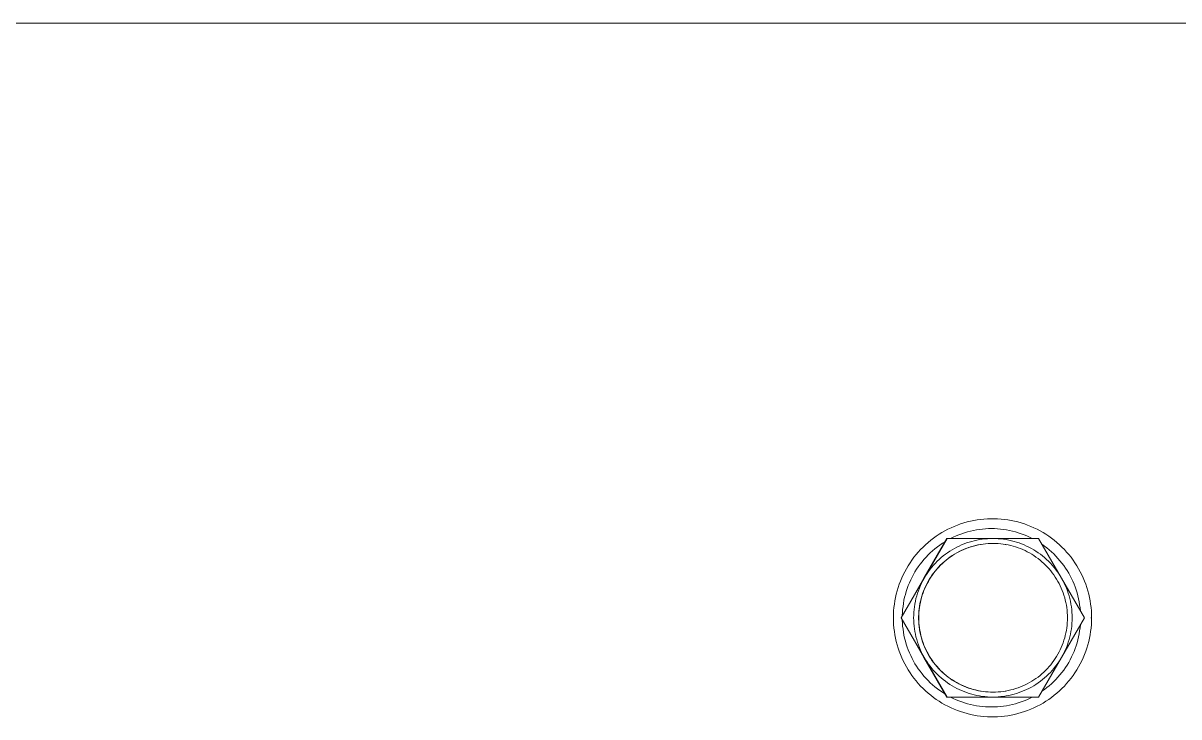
# Model space of a CAD drawing. Header units: millimetres. Extents: x -427 to 4679, y -324 to 2971.
# Drawn here: x 4067.9 to 4126.2, y 2897.7 to 2932.7 of the extents above; entities that cross this region are included whole.
import ezdxf

# ---------------------------------------------------------------- set-up
doc = ezdxf.new("R2010")
doc.units = ezdxf.units.MM
doc.layers.add('ZANO_R', color=7, linetype='Continuous', lineweight=0)

msp = doc.modelspace()

# ---------------------------------------------------------------- linework, layer by layer
at = {"layer": 'ZANO_R'}
for p, q in [((4331.81, 2932.741), (3901.816, 2932.741)), ((4115.04, 2907.416), (4115.202, 2907.475)), ((4115.202, 2907.475), (4115.367, 2907.527)), ((4115.367, 2907.527), (4115.533, 2907.574)), ((4115.533, 2907.574), (4115.7, 2907.616)), ((4115.7, 2907.616), (4115.869, 2907.651)), ((4115.869, 2907.651), (4116.039, 2907.681)), ((4116.039, 2907.681), (4116.21, 2907.705)), ((4116.21, 2907.705), (4116.382, 2907.722)), ((4116.382, 2907.722), (4116.554, 2907.734)), ((4116.554, 2907.734), (4116.727, 2907.74)), ((4116.727, 2907.74), (4116.899, 2907.74)), ((4116.899, 2907.74), (4117.072, 2907.734)), ((4117.072, 2907.734), (4117.244, 2907.722)), ((4117.244, 2907.722), (4117.416, 2907.705)), ((4117.416, 2907.705), (4117.587, 2907.681)), ((4117.587, 2907.681), (4117.757, 2907.651)), ((4117.757, 2907.651), (4117.926, 2907.616)), ((4117.926, 2907.616), (4118.093, 2907.574)), ((4118.093, 2907.574), (4118.259, 2907.527)), ((4118.259, 2907.527), (4118.424, 2907.475)), ((4118.424, 2907.475), (4118.586, 2907.416)), ((4113.973, 2906.856), (4114.116, 2906.952)), ((4114.116, 2906.952), (4114.263, 2907.042)), ((4114.263, 2907.042), (4114.413, 2907.128)), ((4114.413, 2907.128), (4114.566, 2907.208)), ((4114.566, 2907.208), (4114.722, 2907.283)), ((4114.722, 2907.283), (4114.88, 2907.352)), ((4114.88, 2907.352), (4115.04, 2907.416)), ((4114.975, 2906.872), (4115.116, 2906.93)), ((4115.116, 2906.93), (4115.259, 2906.984)), ((4115.259, 2906.984), (4115.404, 2907.032)), ((4115.404, 2907.032), (4115.551, 2907.076)), ((4115.551, 2907.076), (4115.699, 2907.114)), ((4115.699, 2907.114), (4115.848, 2907.148)), ((4115.848, 2907.148), (4115.998, 2907.176)), ((4115.998, 2907.176), (4116.15, 2907.2)), ((4116.15, 2907.2), (4116.302, 2907.218)), ((4116.302, 2907.218), (4116.454, 2907.231)), ((4116.454, 2907.231), (4116.607, 2907.238)), ((4116.607, 2907.238), (4116.76, 2907.241)), ((4116.76, 2907.241), (4116.913, 2907.238)), ((4116.913, 2907.238), (4117.065, 2907.231)), ((4117.065, 2907.231), (4117.218, 2907.218)), ((4117.218, 2907.218), (4117.37, 2907.2)), ((4117.37, 2907.2), (4117.521, 2907.176)), ((4117.521, 2907.176), (4117.671, 2907.148)), ((4117.671, 2907.148), (4117.82, 2907.114)), ((4117.82, 2907.114), (4117.968, 2907.076)), ((4117.968, 2907.076), (4118.115, 2907.032)), ((4118.115, 2907.032), (4118.26, 2906.984)), ((4118.26, 2906.984), (4118.403, 2906.93)), ((4118.403, 2906.93), (4118.545, 2906.872)), ((4118.586, 2907.416), (4118.746, 2907.352)), ((4118.746, 2907.352), (4118.904, 2907.283)), ((4118.904, 2907.283), (4119.06, 2907.208)), ((4119.06, 2907.208), (4119.213, 2907.128)), ((4119.213, 2907.128), (4119.363, 2907.042)), ((4119.363, 2907.042), (4119.51, 2906.952)), ((4119.51, 2906.952), (4119.653, 2906.856)), ((4113.187, 2906.184), (4113.308, 2906.307)), ((4113.308, 2906.307), (4113.433, 2906.426)), ((4113.349, 2904.741), (4114.505, 2906.741)), ((4114.522, 2906.741), (4113.369, 2904.741)), ((4113.433, 2906.426), (4113.562, 2906.54)), ((4113.562, 2906.54), (4113.696, 2906.65)), ((4113.696, 2906.65), (4113.832, 2906.756)), ((4113.832, 2906.756), (4113.973, 2906.856)), ((4113.908, 2906.222), (4114.03, 2906.318)), ((4114.03, 2906.318), (4114.154, 2906.41)), ((4114.154, 2906.41), (4114.282, 2906.497)), ((4114.282, 2906.497), (4114.412, 2906.58)), ((4114.505, 2906.741), (4114.522, 2906.741)), ((4116.833, 2906.741), (4114.522, 2906.741)), ((4114.698, 2906.741), (4114.835, 2906.809)), ((4114.835, 2906.809), (4114.975, 2906.872)), ((4115.011, 2906.302), (4114.892, 2906.238)), ((4115.132, 2906.362), (4115.011, 2906.302)), ((4115.256, 2906.417), (4115.132, 2906.362)), ((4115.381, 2906.468), (4115.256, 2906.417)), ((4115.507, 2906.515), (4115.381, 2906.468)), ((4115.636, 2906.558), (4115.507, 2906.515)), ((4115.71, 2906.315), (4115.589, 2906.275)), ((4115.73, 2906.325), (4115.605, 2906.284)), ((4115.765, 2906.596), (4115.636, 2906.558)), ((4115.833, 2906.352), (4115.71, 2906.315)), ((4115.855, 2906.361), (4115.73, 2906.325)), ((4115.896, 2906.63), (4115.765, 2906.596)), ((4115.956, 2906.384), (4115.833, 2906.352)), ((4115.982, 2906.393), (4115.855, 2906.361)), ((4116.028, 2906.659), (4115.896, 2906.63)), ((4116.081, 2906.413), (4115.956, 2906.384)), ((4116.11, 2906.421), (4115.982, 2906.393)), ((4116.161, 2906.684), (4116.028, 2906.659)), ((4116.207, 2906.437), (4116.081, 2906.413)), ((4116.238, 2906.444), (4116.11, 2906.421)), ((4116.294, 2906.705), (4116.161, 2906.684)), ((4116.334, 2906.456), (4116.207, 2906.437)), ((4116.428, 2906.721), (4116.294, 2906.705)), ((4116.461, 2906.471), (4116.334, 2906.456)), ((4116.563, 2906.732), (4116.428, 2906.721)), ((4116.588, 2906.482), (4116.461, 2906.471)), ((4116.698, 2906.739), (4116.563, 2906.732)), ((4116.716, 2906.489), (4116.588, 2906.482)), ((4116.833, 2906.741), (4116.698, 2906.739)), ((4116.844, 2906.491), (4116.716, 2906.489)), ((4116.968, 2906.739), (4116.833, 2906.741)), ((4119.001, 2906.741), (4116.833, 2906.741)), ((4116.844, 2906.491), (4116.972, 2906.489)), ((4117.103, 2906.732), (4116.968, 2906.739)), ((4116.972, 2906.489), (4117.1, 2906.482)), ((4117.1, 2906.482), (4117.228, 2906.471)), ((4117.238, 2906.721), (4117.103, 2906.732)), ((4117.228, 2906.471), (4117.355, 2906.456)), ((4117.372, 2906.705), (4117.238, 2906.721)), ((4117.355, 2906.456), (4117.481, 2906.437)), ((4117.505, 2906.684), (4117.372, 2906.705)), ((4117.46, 2906.44), (4117.527, 2906.428)), ((4117.481, 2906.437), (4117.607, 2906.413)), ((4117.638, 2906.659), (4117.505, 2906.684)), ((4117.607, 2906.413), (4117.732, 2906.384)), ((4117.77, 2906.63), (4117.638, 2906.659)), ((4117.732, 2906.384), (4117.856, 2906.352)), ((4117.901, 2906.596), (4117.77, 2906.63)), ((4117.856, 2906.352), (4117.979, 2906.315)), ((4118.03, 2906.558), (4117.901, 2906.596)), ((4117.979, 2906.315), (4118.1, 2906.275)), ((4118.159, 2906.515), (4118.03, 2906.558)), ((4118.285, 2906.468), (4118.159, 2906.515)), ((4118.41, 2906.417), (4118.285, 2906.468)), ((4118.534, 2906.362), (4118.41, 2906.417)), ((4118.655, 2906.302), (4118.534, 2906.362)), ((4118.545, 2906.872), (4118.684, 2906.809)), ((4118.774, 2906.238), (4118.655, 2906.302)), ((4118.684, 2906.809), (4118.821, 2906.741)), ((4119.141, 2906.741), (4119.001, 2906.741)), ((4120.297, 2904.741), (4119.141, 2906.741)), ((4119.31, 2906.449), (4119.435, 2906.359)), ((4119.435, 2906.359), (4119.557, 2906.266)), ((4119.653, 2906.856), (4119.794, 2906.756)), ((4119.794, 2906.756), (4119.93, 2906.65)), ((4119.93, 2906.65), (4120.063, 2906.54)), ((4120.063, 2906.54), (4120.193, 2906.426)), ((4120.193, 2906.426), (4120.318, 2906.307)), ((4120.318, 2906.307), (4120.439, 2906.184)), ((4112.748, 2905.652), (4112.851, 2905.791)), ((4112.851, 2905.791), (4112.958, 2905.926)), ((4112.958, 2905.926), (4113.07, 2906.057)), ((4113.07, 2906.057), (4113.187, 2906.184)), ((4113.355, 2905.683), (4113.458, 2905.799)), ((4113.458, 2905.799), (4113.565, 2905.91)), ((4113.565, 2905.91), (4113.676, 2906.018)), ((4113.676, 2906.018), (4113.79, 2906.122)), ((4113.79, 2906.122), (4113.908, 2906.222)), ((4114.228, 2905.776), (4114.127, 2905.686)), ((4114.332, 2905.862), (4114.228, 2905.776)), ((4114.438, 2905.945), (4114.332, 2905.862)), ((4114.548, 2906.024), (4114.438, 2905.945)), ((4114.572, 2905.732), (4114.469, 2905.652)), ((4114.578, 2905.729), (4114.478, 2905.65)), ((4114.66, 2906.099), (4114.548, 2906.024)), ((4114.678, 2905.809), (4114.572, 2905.732)), ((4114.682, 2905.805), (4114.578, 2905.729)), ((4114.775, 2906.171), (4114.66, 2906.099)), ((4114.786, 2905.883), (4114.678, 2905.809)), ((4114.788, 2905.877), (4114.682, 2905.805)), ((4114.892, 2906.238), (4114.775, 2906.171)), ((4114.897, 2905.952), (4114.786, 2905.883)), ((4114.896, 2905.945), (4114.788, 2905.877)), ((4115.006, 2906.01), (4114.896, 2905.945)), ((4115.01, 2906.018), (4114.897, 2905.952)), ((4115.119, 2906.071), (4115.006, 2906.01)), ((4115.125, 2906.079), (4115.01, 2906.018)), ((4115.234, 2906.128), (4115.119, 2906.071)), ((4115.242, 2906.137), (4115.125, 2906.079)), ((4115.35, 2906.181), (4115.234, 2906.128)), ((4115.362, 2906.19), (4115.242, 2906.137)), ((4115.469, 2906.23), (4115.35, 2906.181)), ((4115.483, 2906.239), (4115.362, 2906.19)), ((4115.589, 2906.275), (4115.469, 2906.23)), ((4115.605, 2906.284), (4115.483, 2906.239)), ((4118.1, 2906.275), (4118.22, 2906.23)), ((4118.22, 2906.23), (4118.338, 2906.181)), ((4118.338, 2906.181), (4118.455, 2906.128)), ((4118.455, 2906.128), (4118.57, 2906.071)), ((4118.57, 2906.071), (4118.682, 2906.01)), ((4118.682, 2906.01), (4118.793, 2905.945)), ((4118.891, 2906.171), (4118.774, 2906.238)), ((4118.793, 2905.945), (4118.901, 2905.877)), ((4119.006, 2906.099), (4118.891, 2906.171)), ((4118.901, 2905.877), (4119.007, 2905.805)), ((4119.118, 2906.024), (4119.006, 2906.099)), ((4119.007, 2905.805), (4119.11, 2905.729)), ((4119.11, 2905.729), (4119.211, 2905.65)), ((4119.228, 2905.945), (4119.118, 2906.024)), ((4119.335, 2905.862), (4119.228, 2905.945)), ((4119.438, 2905.776), (4119.335, 2905.862)), ((4119.54, 2905.686), (4119.438, 2905.776)), ((4119.557, 2906.266), (4119.676, 2906.168)), ((4119.676, 2906.168), (4119.792, 2906.066)), ((4119.792, 2906.066), (4119.904, 2905.961)), ((4119.904, 2905.961), (4120.012, 2905.851)), ((4120.012, 2905.851), (4120.116, 2905.738)), ((4120.116, 2905.738), (4120.217, 2905.622)), ((4120.439, 2906.184), (4120.555, 2906.057)), ((4120.555, 2906.057), (4120.668, 2905.926)), ((4120.668, 2905.926), (4120.775, 2905.791)), ((4120.775, 2905.791), (4120.878, 2905.652)), ((4112.386, 2905.065), (4112.469, 2905.216)), ((4112.469, 2905.216), (4112.557, 2905.365)), ((4112.557, 2905.365), (4112.65, 2905.51)), ((4112.65, 2905.51), (4112.748, 2905.652)), ((4112.902, 2905.058), (4112.984, 2905.189)), ((4112.984, 2905.189), (4113.07, 2905.317)), ((4113.07, 2905.317), (4113.161, 2905.443)), ((4113.161, 2905.443), (4113.256, 2905.565)), ((4113.256, 2905.565), (4113.355, 2905.683)), ((4113.67, 2905.19), (4113.589, 2905.081)), ((4113.754, 2905.295), (4113.67, 2905.19)), ((4113.842, 2905.397), (4113.754, 2905.295)), ((4113.934, 2905.497), (4113.842, 2905.397)), ((4114.001, 2905.198), (4113.917, 2905.098)), ((4114.029, 2905.593), (4113.934, 2905.497)), ((4114.018, 2905.206), (4113.935, 2905.108)), ((4114.088, 2905.295), (4114.001, 2905.198)), ((4114.104, 2905.301), (4114.018, 2905.206)), ((4114.127, 2905.686), (4114.029, 2905.593)), ((4114.179, 2905.389), (4114.088, 2905.295)), ((4114.193, 2905.393), (4114.104, 2905.301)), ((4114.272, 2905.48), (4114.179, 2905.389)), ((4114.285, 2905.482), (4114.193, 2905.393)), ((4114.369, 2905.568), (4114.272, 2905.48)), ((4114.38, 2905.568), (4114.285, 2905.482)), ((4114.469, 2905.652), (4114.369, 2905.568)), ((4114.478, 2905.65), (4114.38, 2905.568)), ((4119.211, 2905.65), (4119.309, 2905.568)), ((4119.309, 2905.568), (4119.404, 2905.482)), ((4119.404, 2905.482), (4119.496, 2905.393)), ((4119.496, 2905.393), (4119.585, 2905.301)), ((4119.637, 2905.593), (4119.54, 2905.686)), ((4119.585, 2905.301), (4119.671, 2905.206)), ((4119.732, 2905.497), (4119.637, 2905.593)), ((4119.671, 2905.206), (4119.753, 2905.108)), ((4119.824, 2905.397), (4119.732, 2905.497)), ((4119.912, 2905.295), (4119.824, 2905.397)), ((4119.996, 2905.19), (4119.912, 2905.295)), ((4120.077, 2905.081), (4119.996, 2905.19)), ((4120.217, 2905.622), (4120.313, 2905.502)), ((4120.313, 2905.502), (4120.406, 2905.378)), ((4120.406, 2905.378), (4120.494, 2905.252)), ((4120.494, 2905.252), (4120.577, 2905.123)), ((4120.878, 2905.652), (4120.976, 2905.51)), ((4120.976, 2905.51), (4121.069, 2905.365)), ((4121.069, 2905.365), (4121.157, 2905.216)), ((4121.157, 2905.216), (4121.24, 2905.065)), ((4112.108, 2904.433), (4112.169, 2904.595)), ((4112.169, 2904.595), (4112.236, 2904.754)), ((4112.196, 2902.741), (4113.349, 2904.741)), ((4113.369, 2904.741), (4112.212, 2902.741)), ((4112.236, 2904.754), (4112.308, 2904.911)), ((4112.308, 2904.911), (4112.386, 2905.065)), ((4112.621, 2904.507), (4112.684, 2904.648)), ((4112.684, 2904.648), (4112.752, 2904.787)), ((4112.752, 2904.787), (4112.824, 2904.924)), ((4112.824, 2904.924), (4112.902, 2905.058)), ((4113.301, 2904.619), (4113.238, 2904.495)), ((4113.369, 2904.741), (4113.301, 2904.619)), ((4113.439, 2904.857), (4113.369, 2904.741)), ((4113.512, 2904.97), (4113.439, 2904.857)), ((4113.552, 2904.556), (4113.491, 2904.441)), ((4113.589, 2905.081), (4113.512, 2904.97)), ((4113.576, 2904.579), (4113.515, 2904.466)), ((4113.618, 2904.67), (4113.552, 2904.556)), ((4113.64, 2904.69), (4113.576, 2904.579)), ((4113.687, 2904.78), (4113.618, 2904.67)), ((4113.709, 2904.798), (4113.64, 2904.69)), ((4113.76, 2904.889), (4113.687, 2904.78)), ((4113.781, 2904.904), (4113.709, 2904.798)), ((4113.836, 2904.995), (4113.76, 2904.889)), ((4113.856, 2905.007), (4113.781, 2904.904)), ((4113.917, 2905.098), (4113.836, 2904.995)), ((4113.935, 2905.108), (4113.856, 2905.007)), ((4119.753, 2905.108), (4119.832, 2905.007)), ((4119.832, 2905.007), (4119.908, 2904.904)), ((4119.908, 2904.904), (4119.98, 2904.798)), ((4119.98, 2904.798), (4120.048, 2904.69)), ((4120.048, 2904.69), (4120.113, 2904.579)), ((4120.154, 2904.97), (4120.077, 2905.081)), ((4120.113, 2904.579), (4120.174, 2904.466)), ((4120.228, 2904.857), (4120.154, 2904.97)), ((4120.297, 2904.741), (4120.228, 2904.857)), ((4120.365, 2904.619), (4120.297, 2904.741)), ((4121.45, 2902.741), (4120.297, 2904.741)), ((4120.428, 2904.495), (4120.365, 2904.619)), ((4120.577, 2905.123), (4120.657, 2904.991)), ((4120.657, 2904.991), (4120.731, 2904.857)), ((4120.731, 2904.857), (4120.801, 2904.72)), ((4120.801, 2904.72), (4120.867, 2904.58)), ((4120.867, 2904.58), (4120.927, 2904.439)), ((4121.24, 2905.065), (4121.318, 2904.911)), ((4121.318, 2904.911), (4121.39, 2904.754)), ((4121.39, 2904.754), (4121.457, 2904.595)), ((4121.457, 2904.595), (4121.518, 2904.433)), ((4111.958, 2903.938), (4112.002, 2904.105)), ((4112.002, 2904.105), (4112.052, 2904.27)), ((4112.052, 2904.27), (4112.108, 2904.433)), ((4112.418, 2903.923), (4112.461, 2904.071)), ((4112.461, 2904.071), (4112.509, 2904.218)), ((4112.509, 2904.218), (4112.562, 2904.364)), ((4112.562, 2904.364), (4112.621, 2904.507)), ((4113.029, 2903.977), (4112.988, 2903.844)), ((4113.074, 2904.109), (4113.029, 2903.977)), ((4113.124, 2904.24), (4113.074, 2904.109)), ((4113.179, 2904.368), (4113.124, 2904.24)), ((4113.238, 2904.495), (4113.179, 2904.368)), ((4113.311, 2903.997), (4113.27, 2903.876)), ((4113.332, 2904.083), (4113.287, 2903.96)), ((4113.356, 2904.117), (4113.311, 2903.997)), ((4113.381, 2904.204), (4113.332, 2904.083)), ((4113.405, 2904.235), (4113.356, 2904.117)), ((4113.434, 2904.323), (4113.381, 2904.204)), ((4113.458, 2904.352), (4113.405, 2904.235)), ((4113.491, 2904.441), (4113.434, 2904.323)), ((4113.515, 2904.466), (4113.458, 2904.352)), ((4120.174, 2904.466), (4120.231, 2904.352)), ((4120.231, 2904.352), (4120.284, 2904.235)), ((4120.284, 2904.235), (4120.333, 2904.117)), ((4120.333, 2904.117), (4120.378, 2903.997)), ((4120.378, 2903.997), (4120.419, 2903.876)), ((4120.487, 2904.368), (4120.428, 2904.495)), ((4120.542, 2904.24), (4120.487, 2904.368)), ((4120.592, 2904.109), (4120.542, 2904.24)), ((4120.637, 2903.977), (4120.592, 2904.109)), ((4120.678, 2903.844), (4120.637, 2903.977)), ((4120.927, 2904.439), (4120.983, 2904.295)), ((4120.983, 2904.295), (4121.033, 2904.15)), ((4121.033, 2904.15), (4121.079, 2904.003)), ((4121.079, 2904.003), (4121.12, 2903.854)), ((4121.518, 2904.433), (4121.573, 2904.27)), ((4121.573, 2904.27), (4121.623, 2904.105)), ((4121.623, 2904.105), (4121.668, 2903.938)), ((4111.84, 2903.258), (4111.861, 2903.429)), ((4111.861, 2903.429), (4111.887, 2903.6)), ((4111.887, 2903.6), (4111.92, 2903.769)), ((4111.92, 2903.769), (4111.958, 2903.938)), ((4112.297, 2903.317), (4112.319, 2903.47)), ((4112.319, 2903.47), (4112.347, 2903.622)), ((4112.347, 2903.622), (4112.38, 2903.773)), ((4112.38, 2903.773), (4112.418, 2903.923)), ((4112.894, 2903.436), (4112.872, 2903.298)), ((4112.92, 2903.573), (4112.894, 2903.436)), ((4112.952, 2903.709), (4112.92, 2903.573)), ((4112.988, 2903.844), (4112.952, 2903.709)), ((4113.152, 2903.455), (4113.13, 2903.327)), ((4113.173, 2903.504), (4113.149, 2903.378)), ((4113.179, 2903.583), (4113.152, 2903.455)), ((4113.201, 2903.629), (4113.173, 2903.504)), ((4113.211, 2903.71), (4113.179, 2903.583)), ((4113.233, 2903.753), (4113.201, 2903.629)), ((4113.247, 2903.836), (4113.211, 2903.71)), ((4113.27, 2903.876), (4113.233, 2903.753)), ((4113.287, 2903.96), (4113.247, 2903.836)), ((4120.419, 2903.876), (4120.455, 2903.753)), ((4120.455, 2903.753), (4120.488, 2903.629)), ((4120.488, 2903.629), (4120.516, 2903.504)), ((4120.516, 2903.504), (4120.54, 2903.378)), ((4120.714, 2903.709), (4120.678, 2903.844)), ((4120.746, 2903.573), (4120.714, 2903.709)), ((4120.772, 2903.436), (4120.746, 2903.573)), ((4120.794, 2903.298), (4120.772, 2903.436)), ((4121.12, 2903.854), (4121.155, 2903.705)), ((4121.155, 2903.705), (4121.186, 2903.554)), ((4121.186, 2903.554), (4121.211, 2903.402)), ((4121.211, 2903.402), (4121.231, 2903.249)), ((4121.668, 2903.938), (4121.706, 2903.769)), ((4121.706, 2903.769), (4121.739, 2903.6)), ((4121.739, 2903.6), (4121.765, 2903.429)), ((4121.765, 2903.429), (4121.786, 2903.258)), ((4111.813, 2902.741), (4111.816, 2902.914)), ((4111.816, 2902.914), (4111.825, 2903.086)), ((4111.825, 2903.086), (4111.84, 2903.258)), ((4112.261, 2902.854), (4112.268, 2903.009)), ((4112.268, 2903.009), (4112.279, 2903.163)), ((4112.279, 2903.163), (4112.297, 2903.317)), ((4112.836, 2902.881), (4112.833, 2902.741)), ((4112.843, 2903.02), (4112.836, 2902.881)), ((4112.855, 2903.159), (4112.843, 2903.02)), ((4112.872, 2903.298), (4112.855, 2903.159)), ((4113.089, 2902.937), (4113.084, 2902.806)), ((4113.084, 2902.806), (4113.084, 2902.676)), ((4113.098, 2903.067), (4113.089, 2902.937)), ((4113.097, 2902.869), (4113.094, 2902.741)), ((4113.103, 2902.997), (4113.097, 2902.869)), ((4113.112, 2903.197), (4113.098, 2903.067)), ((4113.114, 2903.125), (4113.103, 2902.997)), ((4113.13, 2903.327), (4113.112, 2903.197)), ((4113.129, 2903.252), (4113.114, 2903.125)), ((4113.149, 2903.378), (4113.129, 2903.252)), ((4120.54, 2903.378), (4120.559, 2903.252)), ((4120.559, 2903.252), (4120.575, 2903.125)), ((4120.575, 2903.125), (4120.586, 2902.997)), ((4120.586, 2902.997), (4120.592, 2902.869)), ((4120.592, 2902.869), (4120.594, 2902.741)), ((4120.811, 2903.159), (4120.794, 2903.298)), ((4120.823, 2903.02), (4120.811, 2903.159)), ((4120.831, 2902.881), (4120.823, 2903.02)), ((4120.833, 2902.741), (4120.831, 2902.881)), ((4121.231, 2903.249), (4121.246, 2903.096)), ((4121.786, 2903.258), (4121.801, 2903.086)), ((4121.801, 2903.086), (4121.81, 2902.914)), ((4121.81, 2902.914), (4121.813, 2902.741)), ((4111.816, 2902.569), (4111.813, 2902.741)), ((4111.825, 2902.396), (4111.816, 2902.569)), ((4111.84, 2902.224), (4111.825, 2902.396)), ((4111.861, 2902.053), (4111.84, 2902.224)), ((4113.349, 2900.741), (4112.196, 2902.741)), ((4112.196, 2902.741), (4112.212, 2902.741)), ((4112.212, 2902.741), (4113.369, 2900.741)), ((4112.268, 2902.474), (4112.261, 2902.628)), ((4112.279, 2902.319), (4112.268, 2902.474)), ((4112.297, 2902.166), (4112.279, 2902.319)), ((4112.833, 2902.741), (4112.836, 2902.601)), ((4112.836, 2902.601), (4112.843, 2902.462)), ((4112.843, 2902.462), (4112.855, 2902.323)), ((4112.855, 2902.323), (4112.872, 2902.184)), ((4113.084, 2902.676), (4113.089, 2902.545)), ((4113.089, 2902.545), (4113.098, 2902.415)), ((4113.094, 2902.741), (4113.097, 2902.613)), ((4113.097, 2902.613), (4113.103, 2902.485)), ((4113.098, 2902.415), (4113.112, 2902.285)), ((4113.103, 2902.485), (4113.114, 2902.358)), ((4113.112, 2902.285), (4113.13, 2902.155)), ((4113.114, 2902.358), (4113.129, 2902.23)), ((4113.129, 2902.23), (4113.149, 2902.104)), ((4120.297, 2900.741), (4121.45, 2902.741)), ((4120.559, 2902.23), (4120.54, 2902.104)), ((4120.575, 2902.358), (4120.559, 2902.23)), ((4120.586, 2902.485), (4120.575, 2902.358)), ((4120.592, 2902.613), (4120.586, 2902.485)), ((4120.594, 2902.741), (4120.592, 2902.613)), ((4120.794, 2902.184), (4120.811, 2902.323)), ((4120.811, 2902.323), (4120.823, 2902.462)), ((4120.823, 2902.462), (4120.831, 2902.601)), ((4120.831, 2902.601), (4120.833, 2902.741)), ((4121.231, 2902.233), (4121.211, 2902.08)), ((4121.246, 2902.386), (4121.231, 2902.233)), ((4121.786, 2902.224), (4121.765, 2902.053)), ((4121.773, 2902.741), (4121.813, 2902.741)), ((4121.801, 2902.396), (4121.786, 2902.224)), ((4121.81, 2902.569), (4121.801, 2902.396)), ((4121.813, 2902.741), (4121.81, 2902.569)), ((4111.887, 2901.882), (4111.861, 2902.053)), ((4111.92, 2901.713), (4111.887, 2901.882)), ((4111.958, 2901.545), (4111.92, 2901.713)), ((4112.319, 2902.013), (4112.297, 2902.166)), ((4112.347, 2901.86), (4112.319, 2902.013)), ((4112.38, 2901.709), (4112.347, 2901.86)), ((4112.418, 2901.559), (4112.38, 2901.709)), ((4112.872, 2902.184), (4112.894, 2902.046)), ((4112.894, 2902.046), (4112.92, 2901.909)), ((4112.92, 2901.909), (4112.952, 2901.773)), ((4112.952, 2901.773), (4112.988, 2901.639)), ((4112.988, 2901.639), (4113.029, 2901.505)), ((4113.13, 2902.155), (4113.152, 2902.027)), ((4113.149, 2902.104), (4113.173, 2901.978)), ((4113.152, 2902.027), (4113.179, 2901.899)), ((4113.173, 2901.978), (4113.201, 2901.853)), ((4113.179, 2901.899), (4113.211, 2901.772)), ((4113.201, 2901.853), (4113.233, 2901.729)), ((4113.211, 2901.772), (4113.247, 2901.646)), ((4113.233, 2901.729), (4113.27, 2901.607)), ((4113.247, 2901.646), (4113.287, 2901.522)), ((4120.455, 2901.729), (4120.419, 2901.607)), ((4120.488, 2901.853), (4120.455, 2901.729)), ((4120.516, 2901.978), (4120.488, 2901.853)), ((4120.54, 2902.104), (4120.516, 2901.978)), ((4120.637, 2901.505), (4120.678, 2901.639)), ((4120.678, 2901.639), (4120.714, 2901.773)), ((4120.714, 2901.773), (4120.746, 2901.909)), ((4120.746, 2901.909), (4120.772, 2902.046)), ((4120.772, 2902.046), (4120.794, 2902.184)), ((4121.155, 2901.778), (4121.12, 2901.628)), ((4121.186, 2901.928), (4121.155, 2901.778)), ((4121.211, 2902.08), (4121.186, 2901.928)), ((4121.706, 2901.713), (4121.668, 2901.545)), ((4121.739, 2901.882), (4121.706, 2901.713)), ((4121.765, 2902.053), (4121.739, 2901.882)), ((4112.002, 2901.378), (4111.958, 2901.545)), ((4112.052, 2901.212), (4112.002, 2901.378)), ((4112.108, 2901.049), (4112.052, 2901.212)), ((4112.461, 2901.411), (4112.418, 2901.559)), ((4112.509, 2901.264), (4112.461, 2901.411)), ((4112.562, 2901.119), (4112.509, 2901.264)), ((4112.621, 2900.975), (4112.562, 2901.119)), ((4113.029, 2901.505), (4113.074, 2901.373)), ((4113.074, 2901.373), (4113.124, 2901.243)), ((4113.124, 2901.243), (4113.179, 2901.114)), ((4113.179, 2901.114), (4113.238, 2900.988)), ((4113.27, 2901.607), (4113.311, 2901.485)), ((4113.287, 2901.522), (4113.332, 2901.399)), ((4113.311, 2901.485), (4113.356, 2901.365)), ((4113.332, 2901.399), (4113.381, 2901.278)), ((4113.356, 2901.365), (4113.405, 2901.247)), ((4113.381, 2901.278), (4113.434, 2901.159)), ((4113.405, 2901.247), (4113.458, 2901.131)), ((4113.434, 2901.159), (4113.491, 2901.041)), ((4113.458, 2901.131), (4113.515, 2901.016)), ((4120.231, 2901.131), (4120.174, 2901.016)), ((4120.284, 2901.247), (4120.231, 2901.131)), ((4120.333, 2901.365), (4120.284, 2901.247)), ((4120.378, 2901.485), (4120.333, 2901.365)), ((4120.419, 2901.607), (4120.378, 2901.485)), ((4120.428, 2900.988), (4120.487, 2901.114)), ((4120.487, 2901.114), (4120.542, 2901.243)), ((4120.542, 2901.243), (4120.592, 2901.373)), ((4120.592, 2901.373), (4120.637, 2901.505)), ((4120.983, 2901.187), (4120.927, 2901.044)), ((4121.033, 2901.332), (4120.983, 2901.187)), ((4121.079, 2901.479), (4121.033, 2901.332)), ((4121.12, 2901.628), (4121.079, 2901.479)), ((4121.573, 2901.212), (4121.518, 2901.049)), ((4121.623, 2901.378), (4121.573, 2901.212)), ((4121.668, 2901.545), (4121.623, 2901.378)), ((4112.169, 2900.888), (4112.108, 2901.049)), ((4112.236, 2900.728), (4112.169, 2900.888)), ((4112.308, 2900.572), (4112.236, 2900.728)), ((4112.386, 2900.417), (4112.308, 2900.572)), ((4112.684, 2900.834), (4112.621, 2900.975)), ((4112.752, 2900.695), (4112.684, 2900.834)), ((4112.824, 2900.558), (4112.752, 2900.695)), ((4112.902, 2900.425), (4112.824, 2900.558)), ((4113.238, 2900.988), (4113.301, 2900.863)), ((4113.301, 2900.863), (4113.369, 2900.741)), ((4114.505, 2898.741), (4113.349, 2900.741)), ((4113.369, 2900.741), (4113.439, 2900.625)), ((4113.369, 2900.741), (4114.522, 2898.741)), ((4113.439, 2900.625), (4113.512, 2900.512)), ((4113.491, 2901.041), (4113.552, 2900.926)), ((4113.512, 2900.512), (4113.589, 2900.401)), ((4113.515, 2901.016), (4113.576, 2900.903)), ((4113.552, 2900.926), (4113.618, 2900.813)), ((4113.576, 2900.903), (4113.64, 2900.793)), ((4113.618, 2900.813), (4113.687, 2900.702)), ((4113.64, 2900.793), (4113.709, 2900.684)), ((4113.687, 2900.702), (4113.76, 2900.593)), ((4113.709, 2900.684), (4113.781, 2900.579)), ((4113.76, 2900.593), (4113.836, 2900.488)), ((4113.781, 2900.579), (4113.856, 2900.475)), ((4113.836, 2900.488), (4113.917, 2900.384)), ((4113.856, 2900.475), (4113.935, 2900.375)), ((4119.141, 2898.741), (4120.297, 2900.741)), ((4119.832, 2900.475), (4119.753, 2900.375)), ((4119.908, 2900.579), (4119.832, 2900.475)), ((4119.98, 2900.684), (4119.908, 2900.579)), ((4120.048, 2900.793), (4119.98, 2900.684)), ((4120.113, 2900.903), (4120.048, 2900.793)), ((4120.077, 2900.401), (4120.154, 2900.512)), ((4120.174, 2901.016), (4120.113, 2900.903)), ((4120.154, 2900.512), (4120.228, 2900.625)), ((4120.228, 2900.625), (4120.297, 2900.741)), ((4120.297, 2900.741), (4120.365, 2900.863)), ((4120.365, 2900.863), (4120.428, 2900.988)), ((4120.657, 2900.491), (4120.577, 2900.359)), ((4120.731, 2900.626), (4120.657, 2900.491)), ((4120.801, 2900.763), (4120.731, 2900.626)), ((4120.867, 2900.902), (4120.801, 2900.763)), ((4120.927, 2901.044), (4120.867, 2900.902)), ((4121.318, 2900.572), (4121.24, 2900.417)), ((4121.39, 2900.728), (4121.318, 2900.572)), ((4121.457, 2900.888), (4121.39, 2900.728)), ((4121.518, 2901.049), (4121.457, 2900.888)), ((4112.469, 2900.266), (4112.386, 2900.417)), ((4112.557, 2900.118), (4112.469, 2900.266)), ((4112.65, 2899.972), (4112.557, 2900.118)), ((4112.748, 2899.83), (4112.65, 2899.972)), ((4112.984, 2900.293), (4112.902, 2900.425)), ((4113.07, 2900.165), (4112.984, 2900.293)), ((4113.161, 2900.04), (4113.07, 2900.165)), ((4113.256, 2899.918), (4113.161, 2900.04)), ((4113.355, 2899.799), (4113.256, 2899.918)), ((4113.589, 2900.401), (4113.67, 2900.293)), ((4113.67, 2900.293), (4113.754, 2900.187)), ((4113.754, 2900.187), (4113.842, 2900.085)), ((4113.842, 2900.085), (4113.934, 2899.985)), ((4113.917, 2900.384), (4114.001, 2900.284)), ((4113.934, 2899.985), (4114.029, 2899.889)), ((4113.935, 2900.375), (4114.018, 2900.277)), ((4114.001, 2900.284), (4114.088, 2900.187)), ((4114.018, 2900.277), (4114.104, 2900.182)), ((4114.029, 2899.889), (4114.127, 2899.796)), ((4114.088, 2900.187), (4114.179, 2900.093)), ((4114.104, 2900.182), (4114.193, 2900.089)), ((4114.179, 2900.093), (4114.272, 2900.002)), ((4114.193, 2900.089), (4114.285, 2900)), ((4114.272, 2900.002), (4114.369, 2899.914)), ((4114.285, 2900), (4114.38, 2899.915)), ((4114.369, 2899.914), (4114.469, 2899.83)), ((4114.38, 2899.915), (4114.478, 2899.832)), ((4119.309, 2899.915), (4119.211, 2899.832)), ((4119.404, 2900), (4119.309, 2899.915)), ((4119.496, 2900.089), (4119.404, 2900)), ((4119.585, 2900.182), (4119.496, 2900.089)), ((4119.54, 2899.796), (4119.637, 2899.889)), ((4119.671, 2900.277), (4119.585, 2900.182)), ((4119.637, 2899.889), (4119.732, 2899.985)), ((4119.753, 2900.375), (4119.671, 2900.277)), ((4119.732, 2899.985), (4119.824, 2900.085)), ((4119.824, 2900.085), (4119.912, 2900.187)), ((4119.912, 2900.187), (4119.996, 2900.293)), ((4119.996, 2900.293), (4120.077, 2900.401)), ((4120.313, 2899.981), (4120.217, 2899.861)), ((4120.406, 2900.104), (4120.313, 2899.981)), ((4120.494, 2900.23), (4120.406, 2900.104)), ((4120.577, 2900.359), (4120.494, 2900.23)), ((4120.976, 2899.972), (4120.878, 2899.83)), ((4121.069, 2900.118), (4120.976, 2899.972)), ((4121.157, 2900.266), (4121.069, 2900.118)), ((4121.24, 2900.417), (4121.157, 2900.266)), ((4112.851, 2899.692), (4112.748, 2899.83)), ((4112.958, 2899.557), (4112.851, 2899.692)), ((4113.07, 2899.425), (4112.958, 2899.557)), ((4113.187, 2899.298), (4113.07, 2899.425)), ((4113.458, 2899.684), (4113.355, 2899.799)), ((4113.565, 2899.572), (4113.458, 2899.684)), ((4113.676, 2899.464), (4113.565, 2899.572)), ((4113.79, 2899.36), (4113.676, 2899.464)), ((4113.908, 2899.26), (4113.79, 2899.36)), ((4114.127, 2899.796), (4114.228, 2899.706)), ((4114.228, 2899.706), (4114.332, 2899.62)), ((4114.332, 2899.62), (4114.438, 2899.537)), ((4114.438, 2899.537), (4114.548, 2899.458)), ((4114.469, 2899.83), (4114.572, 2899.75)), ((4114.478, 2899.832), (4114.578, 2899.753)), ((4114.548, 2899.458), (4114.66, 2899.383)), ((4114.572, 2899.75), (4114.678, 2899.673)), ((4114.578, 2899.753), (4114.682, 2899.677)), ((4114.66, 2899.383), (4114.775, 2899.311)), ((4114.678, 2899.673), (4114.786, 2899.6)), ((4114.682, 2899.677), (4114.788, 2899.605)), ((4114.775, 2899.311), (4114.892, 2899.244)), ((4114.786, 2899.6), (4114.897, 2899.53)), ((4114.788, 2899.605), (4114.896, 2899.537)), ((4114.896, 2899.537), (4115.006, 2899.472)), ((4114.897, 2899.53), (4115.01, 2899.465)), ((4115.006, 2899.472), (4115.119, 2899.412)), ((4115.01, 2899.465), (4115.125, 2899.403)), ((4115.119, 2899.412), (4115.234, 2899.355)), ((4115.125, 2899.403), (4115.242, 2899.345)), ((4115.234, 2899.355), (4115.35, 2899.302)), ((4115.242, 2899.345), (4115.362, 2899.292)), ((4115.35, 2899.302), (4115.469, 2899.253)), ((4118.338, 2899.302), (4118.22, 2899.253)), ((4118.455, 2899.355), (4118.338, 2899.302)), ((4118.57, 2899.412), (4118.455, 2899.355)), ((4118.682, 2899.472), (4118.57, 2899.412)), ((4118.793, 2899.537), (4118.682, 2899.472)), ((4118.774, 2899.244), (4118.891, 2899.311)), ((4118.901, 2899.605), (4118.793, 2899.537)), ((4118.891, 2899.311), (4119.006, 2899.383)), ((4119.007, 2899.677), (4118.901, 2899.605)), ((4119.006, 2899.383), (4119.118, 2899.458)), ((4119.11, 2899.753), (4119.007, 2899.677)), ((4119.211, 2899.832), (4119.11, 2899.753)), ((4119.118, 2899.458), (4119.228, 2899.537)), ((4119.228, 2899.537), (4119.335, 2899.62)), ((4119.335, 2899.62), (4119.438, 2899.706)), ((4119.438, 2899.706), (4119.54, 2899.796)), ((4119.676, 2899.314), (4119.557, 2899.217)), ((4119.792, 2899.416), (4119.676, 2899.314)), ((4119.904, 2899.522), (4119.792, 2899.416)), ((4120.012, 2899.631), (4119.904, 2899.522)), ((4120.116, 2899.744), (4120.012, 2899.631)), ((4120.217, 2899.861), (4120.116, 2899.744)), ((4120.555, 2899.425), (4120.439, 2899.298)), ((4120.668, 2899.557), (4120.555, 2899.425)), ((4120.775, 2899.692), (4120.668, 2899.557)), ((4120.878, 2899.83), (4120.775, 2899.692)), ((4113.308, 2899.175), (4113.187, 2899.298)), ((4113.433, 2899.056), (4113.308, 2899.175)), ((4113.562, 2898.942), (4113.433, 2899.056)), ((4113.696, 2898.832), (4113.562, 2898.942)), ((4113.832, 2898.727), (4113.696, 2898.832)), ((4113.973, 2898.626), (4113.832, 2898.727)), ((4114.03, 2899.164), (4113.908, 2899.26)), ((4114.154, 2899.072), (4114.03, 2899.164)), ((4114.282, 2898.985), (4114.154, 2899.072)), ((4114.412, 2898.902), (4114.282, 2898.985)), ((4114.522, 2898.741), (4114.505, 2898.741)), ((4114.522, 2898.741), (4116.833, 2898.741)), ((4114.835, 2898.673), (4114.698, 2898.741)), ((4114.892, 2899.244), (4115.011, 2899.18)), ((4115.011, 2899.18), (4115.132, 2899.121)), ((4115.132, 2899.121), (4115.256, 2899.065)), ((4115.256, 2899.065), (4115.381, 2899.014)), ((4115.362, 2899.292), (4115.483, 2899.243)), ((4115.381, 2899.014), (4115.507, 2898.967)), ((4115.469, 2899.253), (4115.589, 2899.208)), ((4115.483, 2899.243), (4115.605, 2899.198)), ((4115.507, 2898.967), (4115.636, 2898.925)), ((4115.589, 2899.208), (4115.71, 2899.167)), ((4115.605, 2899.198), (4115.73, 2899.157)), ((4115.636, 2898.925), (4115.765, 2898.886)), ((4115.71, 2899.167), (4115.833, 2899.13)), ((4115.73, 2899.157), (4115.855, 2899.121)), ((4115.765, 2898.886), (4115.896, 2898.852)), ((4115.833, 2899.13), (4115.956, 2899.098)), ((4115.855, 2899.121), (4115.982, 2899.089)), ((4115.896, 2898.852), (4116.028, 2898.823)), ((4115.956, 2899.098), (4116.081, 2899.07)), ((4115.982, 2899.089), (4116.11, 2899.062)), ((4116.028, 2898.823), (4116.161, 2898.798)), ((4116.081, 2899.07), (4116.207, 2899.046)), ((4116.11, 2899.062), (4116.238, 2899.039)), ((4116.161, 2898.798), (4116.294, 2898.778)), ((4116.207, 2899.046), (4116.334, 2899.026)), ((4116.294, 2898.778), (4116.428, 2898.762)), ((4116.334, 2899.026), (4116.461, 2899.011)), ((4116.428, 2898.762), (4116.563, 2898.75)), ((4116.461, 2899.011), (4116.588, 2899)), ((4116.563, 2898.75), (4116.698, 2898.743)), ((4116.588, 2899), (4116.716, 2898.993)), ((4116.698, 2898.743), (4116.833, 2898.741)), ((4116.716, 2898.993), (4116.844, 2898.991)), ((4116.833, 2898.741), (4116.968, 2898.743)), ((4116.833, 2898.741), (4119.001, 2898.741)), ((4116.972, 2898.993), (4116.844, 2898.991)), ((4116.968, 2898.743), (4117.103, 2898.75)), ((4117.1, 2899), (4116.972, 2898.993)), ((4117.228, 2899.011), (4117.1, 2899)), ((4117.103, 2898.75), (4117.238, 2898.762)), ((4117.355, 2899.026), (4117.228, 2899.011)), ((4117.238, 2898.762), (4117.372, 2898.778)), ((4117.481, 2899.046), (4117.355, 2899.026)), ((4117.372, 2898.778), (4117.505, 2898.798)), ((4117.527, 2899.054), (4117.46, 2899.042)), ((4117.607, 2899.07), (4117.481, 2899.046)), ((4117.505, 2898.798), (4117.638, 2898.823)), ((4117.732, 2899.098), (4117.607, 2899.07)), ((4117.638, 2898.823), (4117.77, 2898.852)), ((4117.856, 2899.13), (4117.732, 2899.098)), ((4117.77, 2898.852), (4117.901, 2898.886)), ((4117.979, 2899.167), (4117.856, 2899.13)), ((4117.901, 2898.886), (4118.03, 2898.925)), ((4118.1, 2899.208), (4117.979, 2899.167)), ((4118.03, 2898.925), (4118.159, 2898.967)), ((4118.22, 2899.253), (4118.1, 2899.208)), ((4118.159, 2898.967), (4118.285, 2899.014)), ((4118.285, 2899.014), (4118.41, 2899.065)), ((4118.41, 2899.065), (4118.534, 2899.121)), ((4118.534, 2899.121), (4118.655, 2899.18)), ((4118.655, 2899.18), (4118.774, 2899.244)), ((4118.821, 2898.741), (4118.684, 2898.673)), ((4119.141, 2898.741), (4119.001, 2898.741)), ((4119.435, 2899.123), (4119.31, 2899.034)), ((4119.557, 2899.217), (4119.435, 2899.123)), ((4119.794, 2898.727), (4119.653, 2898.626)), ((4119.93, 2898.832), (4119.794, 2898.727)), ((4120.063, 2898.942), (4119.93, 2898.832)), ((4120.193, 2899.056), (4120.063, 2898.942)), ((4120.318, 2899.175), (4120.193, 2899.056)), ((4120.439, 2899.298), (4120.318, 2899.175)), ((4114.116, 2898.531), (4113.973, 2898.626)), ((4114.263, 2898.44), (4114.116, 2898.531)), ((4114.413, 2898.355), (4114.263, 2898.44)), ((4114.566, 2898.274), (4114.413, 2898.355)), ((4114.722, 2898.199), (4114.566, 2898.274)), ((4114.88, 2898.13), (4114.722, 2898.199)), ((4114.975, 2898.61), (4114.835, 2898.673)), ((4115.116, 2898.552), (4114.975, 2898.61)), ((4115.259, 2898.499), (4115.116, 2898.552)), ((4115.404, 2898.45), (4115.259, 2898.499)), ((4115.551, 2898.406), (4115.404, 2898.45)), ((4115.699, 2898.368), (4115.551, 2898.406)), ((4115.848, 2898.334), (4115.699, 2898.368)), ((4115.998, 2898.306), (4115.848, 2898.334)), ((4116.15, 2898.283), (4115.998, 2898.306)), ((4116.302, 2898.264), (4116.15, 2898.283)), ((4116.454, 2898.251), (4116.302, 2898.264)), ((4116.607, 2898.244), (4116.454, 2898.251)), ((4116.76, 2898.241), (4116.607, 2898.244)), ((4116.913, 2898.244), (4116.76, 2898.241)), ((4117.065, 2898.251), (4116.913, 2898.244)), ((4117.218, 2898.264), (4117.065, 2898.251)), ((4117.37, 2898.283), (4117.218, 2898.264)), ((4117.521, 2898.306), (4117.37, 2898.283)), ((4117.671, 2898.334), (4117.521, 2898.306)), ((4117.82, 2898.368), (4117.671, 2898.334)), ((4117.968, 2898.406), (4117.82, 2898.368)), ((4118.115, 2898.45), (4117.968, 2898.406)), ((4118.26, 2898.499), (4118.115, 2898.45)), ((4118.403, 2898.552), (4118.26, 2898.499)), ((4118.545, 2898.61), (4118.403, 2898.552)), ((4118.684, 2898.673), (4118.545, 2898.61)), ((4118.904, 2898.199), (4118.746, 2898.13)), ((4119.06, 2898.274), (4118.904, 2898.199)), ((4119.213, 2898.355), (4119.06, 2898.274)), ((4119.363, 2898.44), (4119.213, 2898.355)), ((4119.51, 2898.531), (4119.363, 2898.44)), ((4119.653, 2898.626), (4119.51, 2898.531)), ((4115.04, 2898.066), (4114.88, 2898.13)), ((4115.202, 2898.008), (4115.04, 2898.066)), ((4115.367, 2897.955), (4115.202, 2898.008)), ((4115.533, 2897.908), (4115.367, 2897.955)), ((4115.7, 2897.866), (4115.533, 2897.908)), ((4115.869, 2897.831), (4115.7, 2897.866)), ((4116.039, 2897.801), (4115.869, 2897.831)), ((4116.21, 2897.778), (4116.039, 2897.801)), ((4116.382, 2897.76), (4116.21, 2897.778)), ((4116.554, 2897.748), (4116.382, 2897.76)), ((4116.727, 2897.742), (4116.554, 2897.748)), ((4116.899, 2897.742), (4116.727, 2897.742)), ((4117.072, 2897.748), (4116.899, 2897.742)), ((4117.244, 2897.76), (4117.072, 2897.748)), ((4117.416, 2897.778), (4117.244, 2897.76)), ((4117.587, 2897.801), (4117.416, 2897.778)), ((4117.757, 2897.831), (4117.587, 2897.801)), ((4117.926, 2897.866), (4117.757, 2897.831)), ((4118.093, 2897.908), (4117.926, 2897.866)), ((4118.259, 2897.955), (4118.093, 2897.908)), ((4118.424, 2898.008), (4118.259, 2897.955)), ((4118.586, 2898.066), (4118.424, 2898.008)), ((4118.746, 2898.13), (4118.586, 2898.066))]:
    msp.add_line(p, q, dxfattribs=at)

doc.saveas('drawing.dxf')
